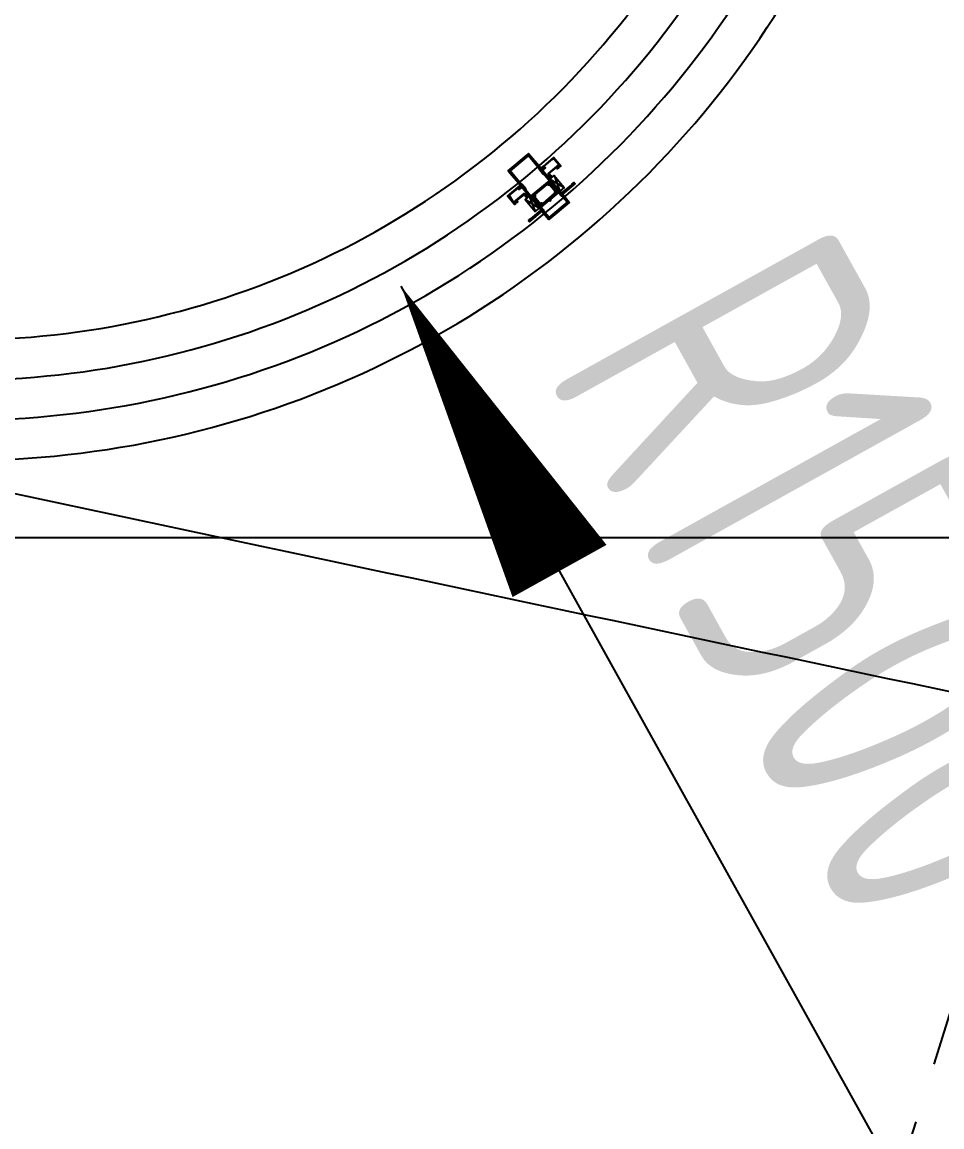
# Model space of a CAD drawing. Header units: inches. Extents: x 0 to 1813292486, y 0 to 3473589894.
# Drawn here: x 600486486 to 600488010, y 3473211440 to 3473213273 of the extents above; entities that cross this region are included whole.
import ezdxf

# ---------------------------------------------------------------- set-up
doc = ezdxf.new("R2010")
doc.units = ezdxf.units.IN
doc.header["$LTSCALE"] = 1000
doc.header["$MEASUREMENT"] = 0
doc.linetypes.add('AX-MALL-GIRD-200$0$DOTE', pattern=[2.42, 2, -0.2, 0.02, -0.2])
doc.linetypes.add('AX-MALL-WALL-P02-QT$0$DASH', pattern=[0.35, 0.25, -0.1])
for name, color, linetype in [('A-Anno-Note', 241, 'Continuous'), ('AX-MALL-DIM-P02$0$A-Anno-Dims', 3, 'Continuous'), ('AX-MALL-DIM-P02$0$A-Detl-Thin', 131, 'Continuous'), ('AX-MALL-GIRD-200$0$A-Grid', 222, 'AX-MALL-GIRD-200$0$DOTE'), ('AX-MALL-P02-200$0$A-Anno-Note', 241, 'Continuous'), ('AX-MALL-WALL-P02$0$A-Anno-Note', 241, 'Continuous'), ('AX-MALL-WALL-P02-QT$0$A-Anno-Note', 241, 'Continuous'), ('AX-MALL-WALL-P02-QT$0$A-Curt', 151, 'Continuous'), ('AX-MALL-WALL-P02-QT$0$A-Detl-Fine', 152, 'Continuous'), ('AX-MALL-WALL-P02-QT$0$A-Detl-Patt', 8, 'Continuous'), ('AX-MALL-WALL-P02-QT$0$A-Detl-Thin', 131, 'Continuous'), ('AX-MALL-WALL-P02-QT$0$A-Hdrl', 31, 'Continuous'), ('AX-MALL-WALL-P02-QT$0$A-Wind', 4, 'Continuous'), ('AX-MALL-WALL-P02-QT$0$GASKET', 2, 'Continuous'), ('AX-MALL-WALL-P02-QT$0$STSF', 2, 'Continuous'), ('AX-MALL-ZTKD-P02$0$A-Anno-Note', 241, 'Continuous')]:
    doc.layers.add(name, color=color, linetype=linetype)
doc.layers.add('AX-MALL-WALL-P02-QT$0$AM_SUPPR', color=6, linetype='Continuous', lineweight=30)
doc.styles.add('AX-MALL-DIM-P02$0$_TCH_DIM', font='gbenor.shx')
doc.styles.add('AX-MALL-DIM-P02$0$_TCH_DIM_T3', font='gbenor.shx')
doc.dimstyles.new('AX-MALL-DIM-P02$0$_TCH_ARROW&&180', dxfattribs={"dimtxt": 535.5, "dimasz": 540, "dimexe": 450, "dimexo": 450, "dimgap": 137.25, "dimtad": 1, "dimdec": 0, "dimzin": 0, "dimdsep": 46, "dimtxsty": 'AX-MALL-DIM-P02$0$_TCH_DIM_T3', "dimcen": 0.09, "dimclrt": 7, "dimaunit": 1, "dimadec": 3, "dimazin": 2, "dimtfac": 1, "dimtdec": 0, "dimtix": 1, "dimtmove": 2, "dimatfit": 3, "dimfxl": 500, "dimtolj": 1, "dimtzin": 0, "dimarcsym": 0})

# ---------------------------------------------------------------- blocks, each defined once
blk = doc.blocks.new('AX-MALL-GIRD-200')
at = {"layer": 'AX-MALL-GIRD-200$0$A-Grid'}
blk.add_line((600218521, 3473133579.1), (600576417, 3473000252.3), dxfattribs=at)
blk = doc.blocks.new('AX-MALL-WALL-P02-QT$0$tj')
at = {"layer": 'AX-MALL-WALL-P02-QT$0$A-Detl-Patt'}
h = blk.add_hatch(dxfattribs=at)
h.set_pattern_fill('STEEL', color=256, scale=100, angle=50.4318)
h.set_pattern_definition([(75, (-14278.2, 156289.83), (-153.340725, 41.08752), []), (75, (-14317.88, 156358.57), (-153.340725, 41.08752), [])])
edge = h.paths.add_edge_path()
edge.add_line((88101.3, 47666.6), (87883.9, 47459.8))
edge.add_line((87883.9, 47459.8), (91571.5, 43584.6))
edge.add_arc((262949.4, 558937.7), 543101.4, 251.605736, 260.028867)
edge.add_arc((172180.8, -2862.1), 27100, 64.71287, 96.9316, ccw=False)
edge.add_arc((262949, 558936.3), 543100, 261.615511, 271.725148)
edge.add_line((279299, 16082.5), (279299, 16382.7))
edge.add_arc((262949, 558936.3), 542800, 261.620204, 271.726101, ccw=False)
edge.add_arc((172180.8, -2862.1), 27400, 64.80632, 96.83816)
edge.add_arc((262949.4, 558937.7), 542801.4, 251.613639, 260.024173, ccw=False)
edge.add_line((91737.3, 43845.7), (88101.3, 47666.6))
at = {"layer": 'AX-MALL-WALL-P02-QT$0$A-Detl-Fine'}
blk.add_lwpolyline([(132811.5, 30834.6, 0.011579), (157401, 25375.8, -0.462334), (158218.3, 23912.6, 0.01722), (157319.6, 21221.5, 0.01722)], format="xyb", dxfattribs=at)
at = {"layer": 'AX-MALL-WALL-P02-QT$0$A-Detl-Patt'}
blk.add_lwpolyline([(88103, 47737.3), (87813.2, 47461.6), (91543.9, 43541.1, 0.036779), (168908.9, 23989.2, -0.141654), (183742.1, 21592.7, 0.044166), (279349, 16034), (279349, 16434.2, -0.044144), (183859, 21979.8, 0.140545), (168919.8, 24393.5, -0.036705), (91764.9, 43889.2), (88103, 47737.3)], format="xyb", dxfattribs=at)
blk.add_lwpolyline([(88101.3, 47666.6), (87883.9, 47459.8), (91571.5, 43584.6, 0.036769), (168910.3, 24039.8, -0.141514), (183756.7, 21641.1, 0.04414), (279299, 16082.5), (279299, 16382.7, -0.044124), (183844.5, 21931.4, 0.140683), (168918.5, 24342.9, -0.036714), (91737.3, 43845.7)], format="xyb", close=True, dxfattribs=at)
at = {"layer": 'AX-MALL-WALL-P02-QT$0$A-Detl-Patt', "linetype": 'AX-MALL-WALL-P02-QT$0$DASH'}
blk.add_lwpolyline([(132859.3, 31028.8, 0.011579), (157439.8, 25572, -0.462334), (158405.7, 23842.7, 0.01722), (157511.4, 21164.7, 0.01722)], format="xyb", dxfattribs=at)
at = {"layer": 'AX-MALL-WALL-P02-QT$0$A-Detl-Thin'}
blk.add_lwpolyline([(132955, 31417.2, 0.011579), (157517.5, 25964.4, -0.462334), (158780.5, 23703, 0.01722), (157894.9, 21051.1, 0.01722)], format="xyb", dxfattribs=at)
at = {"layer": 'AX-MALL-WALL-P02-QT$0$A-Hdrl', "ltscale": 6}
for points in [[(132907.2, 31223, 0.011579), (157478.7, 25768.2, -0.462334), (158593.1, 23772.9, 0.01722), (157703.1, 21107.9)], [(132883.3, 31125.9, 0.011579), (157459.3, 25670.1, -0.462334), (158499.4, 23807.8, 0.01722), (157607.2, 21136.3, 0.01722)]]:
    blk.add_lwpolyline(points, format="xyb", dxfattribs=at)
blk = doc.blocks.new('AX-MALL-WALL-P02-QT$0$A$C40565891')
h = blk.add_hatch()
h.set_pattern_fill('NET', color=6, scale=0.5, angle=315)
h.set_pattern_definition([(225, (-8954763.8857, -14331520.9494), (-1.12253201513, 1.12253201513), []), (135, (-8954763.8857, -14331520.9494), (1.12253201513, 1.12253201513), [])])
edge = h.paths.add_edge_path()
edge.add_line((-2.9, -1), (-17.1, -1))
edge.add_arc((-17.1, -2), 1, 90, 120)
edge.add_line((-17.6, -1.1), (-19.3, -2.1))
edge.add_line((-19.3, -2.1), (-19.6, -2.1))
edge.add_arc((-19.6, -1.7), 0.4, 180, 270, ccw=False)
edge.add_line((-20, -1.7), (-20, 1.7))
edge.add_arc((-19.6, 1.7), 0.4, 90, 180, ccw=False)
edge.add_line((-19.6, 2.1), (-19.3, 2.1))
edge.add_line((-19.3, 2.1), (-17.6, 1.1))
edge.add_arc((-17.1, 2), 1, 240, 270)
edge.add_line((-17.1, 1), (-2.9, 1))
edge.add_arc((-2.9, 2), 1, 270, 300)
edge.add_line((-2.4, 1.1), (-0.7, 2.1))
edge.add_line((-0.7, 2.1), (-0.4, 2.1))
edge.add_arc((-0.4, 1.7), 0.4, 0, 90, ccw=False)
edge.add_line((0, 1.7), (0, -1.7))
edge.add_arc((-0.4, -1.7), 0.4, 270, 360, ccw=False)
edge.add_line((-0.4, -2.1), (-0.7, -2.1))
edge.add_line((-0.7, -2.1), (-2.4, -1.1))
edge.add_arc((-2.9, -2), 1, 60, 90)
at = {"layer": 'AX-MALL-WALL-P02-QT$0$STSF', "lineweight": 40}
blk.add_lwpolyline([(-2.9, -1), (-17.1, -1, 0.131652), (-17.6, -1.1), (-19.3, -2.1), (-19.6, -2.1, -0.414214), (-20, -1.7), (-20, 1.7, -0.414214), (-19.6, 2.1), (-19.3, 2.1), (-17.6, 1.1, 0.131652), (-17.1, 1), (-2.9, 1, 0.131652), (-2.4, 1.1), (-0.7, 2.1), (-0.4, 2.1, -0.414214), (0, 1.7), (0, -1.7, -0.414214), (-0.4, -2.1), (-0.7, -2.1), (-2.4, -1.1, 0.131652)], format="xyb", close=True, dxfattribs=at)
blk = doc.blocks.new('AX-MALL-WALL-P02-QT$0$A$C448B1DB9')
at = {"layer": 'AX-MALL-WALL-P02-QT$0$AM_SUPPR', "color": 3}
for points in [[(-12.5, 46.6), (12.5, 46.6, -0.266079), (13.3, 46.1), (14.2, 44.6, 0.266079), (15.1, 44.1), (16.4, 44.1, 0.57968), (16.5, 44.3), (15.5, 46), (15.5, 46.3, -0.414214), (15.8, 46.6), (19.2, 46.6, 0.196262), (19.4, 46.7, -0.664495), (20.2, 46.3), (20.2, 46.2), (19.9, 44.3, -0.310745), (19.7, 44.1), (19.5, 44.1, 0.57735), (19.5, 43.8), (19.8, 43.4, 0.176327), (20, 43.3), (22.7, 43.1, 0.548619), (22.9, 43.4), (22.3, 45, 0.315299), (22.1, 45.1), (21.9, 45.1, -0.414214), (21.7, 45.3), (21.7, 46.3, -0.414214), (22, 46.6), (22, 52.4), (27, 52.4), (27, 55.1), (25.9, 56.3, 0.668179), (25, 55.9), (25, 54.4), (22, 54.4), (22, 72.4), (25, 72.4), (25, 70.9, 0.668179), (25.9, 70.5), (27, 71.7), (27, 73.9), (22, 73.9), (22, 105.2), (-22, 105.2), (-22, 73.9), (-27, 73.9), (-27, 71.7), (-25.9, 70.5, 0.668179), (-25, 70.9), (-25, 72.4), (-22, 72.4), (-22, 54.4), (-25, 54.4), (-25, 55.9, 0.668179), (-25.9, 56.3), (-27, 55.1), (-27, 52.4), (-22, 52.4), (-22, 46.6, -0.414214), (-21.7, 46.3), (-21.7, 45.3, -0.414214), (-21.9, 45.1), (-22.1, 45.1, 0.315299), (-22.3, 45), (-22.9, 43.4, 0.548619), (-22.7, 43.1), (-20, 43.3, 0.176327), (-19.8, 43.4), (-19.5, 43.8, 0.57735), (-19.5, 44.1), (-19.7, 44.1, -0.310745), (-19.9, 44.3), (-20.2, 46.2), (-20.2, 46.3, -0.664495), (-19.4, 46.7, 0.196262), (-19.2, 46.6), (-15.8, 46.6, -0.414214), (-15.5, 46.3), (-15.5, 46), (-16.5, 44.3, 0.57968), (-16.4, 44.1), (-15.1, 44.1, 0.266079), (-14.2, 44.6), (-13.3, 46.1, -0.266079), (-12.5, 46.6), (-12.5, 46.6)], [(-12.5, 26.6), (-12.5, 26.6, -0.266079), (-13.3, 27.1), (-14.2, 28.6, 0.266079), (-15.1, 29.1), (-16.4, 29.1, 0.57968), (-16.5, 28.9), (-15.5, 27.2), (-15.5, 26.9, -0.414214), (-15.8, 26.6), (-19.2, 26.6, 0.196262), (-19.4, 26.5, -0.664495), (-20.2, 26.9), (-20.2, 27), (-19.9, 28.9, -0.310745), (-19.7, 29.1), (-19.5, 29.1, 0.57735), (-19.5, 29.4), (-19.8, 29.8, 0.176327), (-20, 29.9), (-22.7, 30.1, 0.548619), (-22.9, 29.8), (-22.3, 28.2, 0.315299), (-22.1, 28.1), (-21.9, 28.1, -0.414214), (-21.7, 27.9), (-21.7, 26.9, -0.414214), (-22, 26.6), (-22, 20), (-44, 20), (-44, 20.4), (-45, 20.1), (-45, 20.4), (-46, 20.1), (-46, 20.4), (-47, 20.1), (-47, 20.4), (-48, 20.1), (-48, 20.4), (-49, 20.4), (-49, 18), (-22, 18), (-22, 0), (22, 0), (22, 18), (49, 18), (49, 20.4), (48, 20.4), (48, 20.1), (47, 20.4), (47, 20.1), (46, 20.4), (46, 20.1), (45, 20.4), (45, 20.1), (44, 20.4), (44, 20), (22, 20), (22, 26.6, -0.414214), (21.7, 26.9), (21.7, 27.9, -0.414214), (21.9, 28.1), (22.1, 28.1, 0.315299), (22.3, 28.2), (22.9, 29.8, 0.548619), (22.7, 30.1), (20, 29.9, 0.176327), (19.8, 29.8), (19.5, 29.4, 0.57735), (19.5, 29.1), (19.7, 29.1, -0.310745), (19.9, 28.9), (20.2, 27), (20.2, 26.9, -0.664495), (19.4, 26.5, 0.196262), (19.2, 26.6), (15.8, 26.6, -0.414214), (15.5, 26.9), (15.5, 27.2), (16.5, 28.9, 0.57968), (16.4, 29.1), (15.1, 29.1, 0.266079), (14.2, 28.6), (13.3, 27.1, -0.266079), (12.5, 26.6), (-12.5, 26.6)]]:
    blk.add_lwpolyline(points, format="xyb", dxfattribs=at)
for points in [[(-19.8, 103), (-19.8, 103), (-19.8, 74.7), (-19, 73.7), (-19, 68.7), (-19, 63.7), (-20, 62.7), (-20, 48.8), (20, 48.8), (20, 62.7), (19, 63.7), (19, 68.7), (19, 73.7), (19.8, 74.7), (19.8, 103), (-19.8, 103)], [(-19, 24.4), (-19, 16.6), (-19.8, 15.6), (-19.8, 2.2), (-19.8, 2.2), (19.8, 2.2), (19.8, 15.6), (19, 16.6), (19, 24.4), (-19, 24.4)]]:
    blk.add_lwpolyline(points, dxfattribs=at)
at = {"color": 6, "ltscale": 10, "xscale": -1, "rotation": 90}
blk.add_blockref('AX-MALL-WALL-P02-QT$0$A$C40565891', (-17.7, 26.6), dxfattribs=at)
at = {"color": 6, "ltscale": 10, "rotation": 270}
blk.add_blockref('AX-MALL-WALL-P02-QT$0$A$C40565891', (17.7, 26.6), dxfattribs=at)
blk = doc.blocks.new('AX-MALL-WALL-P02-QT$0$A$C45704BEF')
at = {"color": 3, "ltscale": 10}
blk.add_lwpolyline([(18.8, -25), (17.5, -25), (17.5, -23), (15.5, -23), (15.5, -7), (18.5, -7), (18.5, -5.3, 0.414214), (18.2, -5), (17.8, -5, 0.414), (17.5, -5.3), (17.5, -5.7, -0.483847), (17.1, -6), (15.9, -5.7), (15.9, -1.3), (17.1, -1, -0.47418), (17.5, -1.3), (17.5, -1.7, 0.414), (17.8, -2), (18.2, -2, 0.414214), (18.5, -1.7), (18.5, 0), (0, 0), (0, -22.9), (1, -22.9), (1, -22.4), (3, -22.4, -0.414214), (3.5, -22.9), (3.5, -25), (2.9, -25.5, 0.498868), (2.9, -25.9), (5, -27.4, 0.819287), (5.5, -27), (4.5, -25.5), (4.5, -22.9, 0.414214), (3, -21.4), (1, -21.4), (1, -3.2, -0.414209), (3.2, -1), (14.5, -1), (14.5, -6), (14.5, -6), (14.5, -24), (16.5, -24), (16.5, -25), (16.5, -27.2, 0.658242), (17.3, -27.6), (19.1, -25.9, 0.682714), (18.8, -25)], format="xyb", dxfattribs=at)
blk = doc.blocks.new('AX-MALL-WALL-P02-QT$0$尺寸分格点')
at = {"ltscale": 10}
h = blk.add_hatch(color=1, dxfattribs=at)
h.dxf.hatch_style = 1
edge = h.paths.add_edge_path()
edge.add_line((0, -1.5), (0, 0))
edge.add_line((0, 0), (-1.5, 0))
edge.add_arc((0, 0), 1.5, 180, 270)
edge = h.paths.add_edge_path()
edge.add_line((0, 1.5), (0, 0))
edge.add_line((0, 0), (1.5, 0))
edge.add_arc((0, 0), 1.5, 0, 90)
for p, q in [((-2.5, 0), (2.5, 0)), ((0, -2.5), (0, 2.5))]:
    blk.add_line(p, q)
blk.add_circle((0, 0), 1.5)
blk = doc.blocks.new('AX-MALL-WALL-P02-QT$0$定位点')
blk.add_blockref('AX-MALL-WALL-P02-QT$0$尺寸分格点', (0, 0))
blk = doc.blocks.new('AX-MALL-WALL-P02-QT$0$A$C25E90160')
at = {"color": 6}
for p, q in [((-22, 27), (-31.3, 1)), ((-31.3, 27), (-22, 1)), ((22, 27), (31.3, 1)), ((31.3, 27), (22, 1))]:
    blk.add_line(p, q, dxfattribs=at)
for points in [[(-22, 27), (-31.3, 27), (-31.3, 1), (-22, 1)], [(22, 27), (31.3, 27), (31.3, 1), (22, 1)]]:
    blk.add_lwpolyline(points, close=True, dxfattribs=at)
at = {"color": 6, "ltscale": 10}
blk.add_blockref('AX-MALL-WALL-P02-QT$0$A$C448B1DB9', (0, -23.7), dxfattribs=at)
at = {"color": 6, "ltscale": 10, "xscale": -1, "rotation": 90}
blk.add_blockref('AX-MALL-WALL-P02-QT$0$A$C45704BEF', (-49.9, 50.2), dxfattribs=at)
at = {"color": 6, "ltscale": 10, "rotation": 270}
blk.add_blockref('AX-MALL-WALL-P02-QT$0$A$C45704BEF', (49.9, 50.2), dxfattribs=at)
at = {"layer": 'AX-MALL-WALL-P02-QT$0$GASKET', "extrusion": (0, 0, -1), "zscale": -1, "rotation": 270}
blk.add_blockref('AX-MALL-WALL-P02-QT$0$定位点', (0, 0), dxfattribs=at)
blk = doc.blocks.new('AX-MALL-WALL-P02-QT$0$mqst2')
at = {"color": 6, "ltscale": 10, "rotation": 39.8535352114629}
blk.add_blockref('AX-MALL-WALL-P02-QT$0$A$C25E90160', (273770.9, -34296.6), dxfattribs=at)
blk = doc.blocks.new('AX-MALL-WALL-P02-QT')
at = {"layer": 'AX-MALL-WALL-P02-QT$0$A-Curt'}
for radius in [1400, 1466.7, 1533.3, 1600]:
    blk.add_arc((600296248.1, 3473106467), radius, 237.4854, 339.5682, dxfattribs=at)
at = {"layer": 'AX-MALL-WALL-P02-QT$0$A-Detl-Patt', "linetype": 'AX-MALL-WALL-P02-QT$0$DASH'}
blk.add_line((600291706, 3473096826.2), (600301965.7, 3473110070.2), dxfattribs=at)
at = {"layer": 'AX-MALL-WALL-P02-QT$0$A-Detl-Thin'}
blk.add_lwpolyline([(600295390.5, 3473105116.2, 0.002513), (600299982, 3473102221.9)], format="xyb", dxfattribs=at)
at = {"layer": 'AX-MALL-WALL-P02-QT$0$A-Anno-Note', "rotation": 339.5681613092181}
blk.add_blockref('AX-MALL-WALL-P02-QT$0$mqst2', (600052179.3, 3473232742.4), dxfattribs=at)
at = {"layer": 'AX-MALL-WALL-P02-QT$0$A-Detl-Thin', "rotation": 339.5681613091762}
blk.add_blockref('AX-MALL-WALL-P02-QT$0$tj', (600144118.7, 3473128496.3), dxfattribs=at)
at = {"layer": 'AX-MALL-WALL-P02-QT$0$A-Wind'}
blk.add_blockref('AX-MALL-GIRD-200', (0, 0), dxfattribs=at)
blk = doc.blocks.new('AX-MALL-WALL-P02')
at = {"layer": 'AX-MALL-WALL-P02$0$A-Anno-Note'}
blk.add_blockref('AX-MALL-WALL-P02-QT', (0, 0), dxfattribs=at)
blk = doc.blocks.new('AX-MALL-ZTKD-P02')
at = {"layer": 'AX-MALL-ZTKD-P02$0$A-Anno-Note'}
blk.add_blockref('AX-MALL-GIRD-200', (0, 0), dxfattribs=at)
blk = doc.blocks.new('*D1042')
at = {"layer": 'AX-MALL-DIM-P02$0$A-Anno-Dims', "color": 0, "lineweight": -2, "transparency": 16777216}
for p, q in [((600296950.4, 3473106205.3), (600296613.1, 3473106331)), ((600295845.3, 3473105835), (600296038.8, 3473106138.6))]:
    blk.add_line(p, q, dxfattribs=at)
for start, end in [(17.0924, 54.6165), (162.437, 199.9612), (237.4854, 339.5682)]:
    blk.add_arc((600296248.1, 3473106467), 839.4, start, end, dxfattribs=at)
at = {"layer": 'AX-MALL-DIM-P02$0$A-Anno-Dims', "color": 0, "transparency": 16777216}
for points in [[(600297140.5, 3473106711.1), (600296960.5, 3473106716.3), (600297034.8, 3473106173.9)], [(600295529.3, 3473106236.7), (600295388.9, 3473106124.1), (600295796.9, 3473105759.1)]]:
    blk.add_solid(points, dxfattribs=at)
at = {"layer": 'AX-MALL-DIM-P02$0$A-Anno-Dims', "color": 7, "transparency": 16777216, "insert": (600296386.2, 3473106055), "char_height": 535.5, "attachment_point": 5, "rotation": 18.5268, "style": 'AX-MALL-DIM-P02$0$_TCH_DIM_T3'}
blk.add_mtext('\\A1;102°4\'58"', dxfattribs=at)
blk = doc.blocks.new('AX-MALL-DIM-P02')
at = {"layer": 'AX-MALL-DIM-P02$0$A-Anno-Dims'}
blk.add_lwpolyline([(600296554.2, 3473104450, 178.2, 0, 0), (600296473.2, 3473104983.9, 0, 0, 0)], format="xyseb", dxfattribs=at)
blk.add_lwpolyline([(600296765.4, 3473103057.9), (600296527.2, 3473104628), (600296473.2, 3473104983.9)], dxfattribs=at)
at = {"layer": 'AX-MALL-DIM-P02$0$A-Detl-Thin'}
blk.add_blockref('AX-MALL-ZTKD-P02', (0, 0), dxfattribs=at)
at = {"layer": 'AX-MALL-DIM-P02$0$A-Anno-Dims', "color": 7, "style": 'AX-MALL-DIM-P02$0$_TCH_DIM', "width": 0.7}
blk.add_text('R1500', height=535.5, rotation=278.6279, dxfattribs=at).set_placement((600296643.9, 3473104773.4))
at = {"layer": 'AX-MALL-DIM-P02$0$A-Anno-Dims'}
dim = blk.add_angular_dim_3p(base=(600296270.3014, 3473105627.8029), center=(600296248.1368, 3473106466.9598), p1=(600295603.4157, 3473105455.5183), p2=(600297372.1267, 3473106048.2406), dimstyle='AX-MALL-DIM-P02$0$_TCH_ARROW&&180', override={"dimgap": 0}, dxfattribs=at)
dim.commit()
dim.dimension.update_dxf_attribs({"geometry": '*D1042', "text_midpoint": (600296386.1822, 3473106055.0255), "dimtype": 133, "text_rotation": 18.5268})
blk = doc.blocks.new('AX-MALL-P02-200')
at = {"layer": 'AX-MALL-P02-200$0$A-Anno-Note'}
blk.add_blockref('AX-MALL-WALL-P02', (0, 0), dxfattribs=at)
blk.add_blockref('AX-MALL-DIM-P02', (0, 0), dxfattribs=at)

msp = doc.modelspace()

# ---------------------------------------------------------------- block references
at = {"layer": 'A-Anno-Note', "rotation": 20.43183869077545}
msp.add_blockref('AX-MALL-P02-200', (1250392458.5, 9048125.7), dxfattribs=at)

doc.saveas('drawing.dxf')
